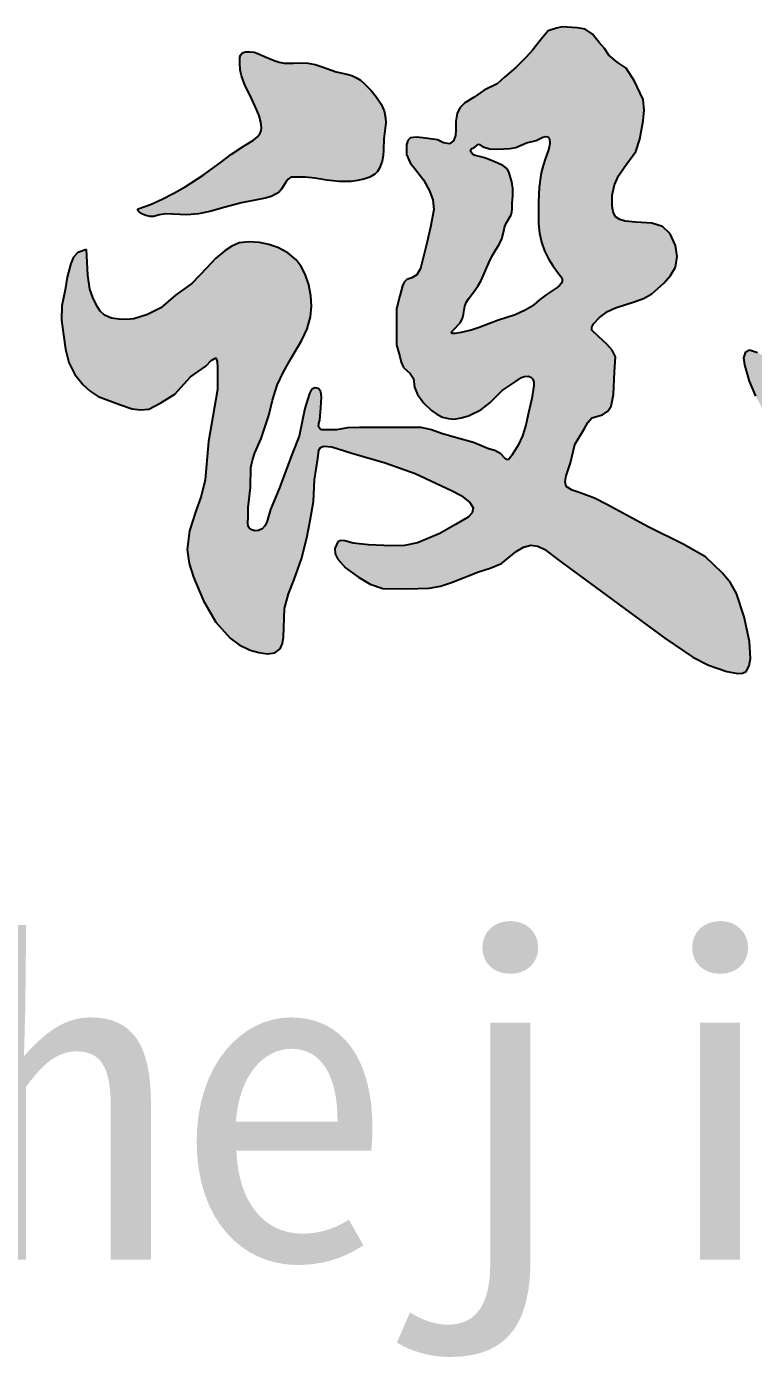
# Model space of a CAD drawing. Extents: x 8254 to 366479, y -216343 to -120021.
# Drawn here: x 124507.1 to 124743, y -184924.3 to -184489.3 of the extents above; entities that cross this region are included whole.
import ezdxf

# ---------------------------------------------------------------- set-up
doc = ezdxf.new("R2010")
doc.units = 0
doc.header["$LTSCALE"] = 500
doc.header["$MEASUREMENT"] = 0
doc.layers.get('0').update_dxf_attribs({"linetype": 'CONTINUOUS'})
doc.styles.add('宋体', font='SimSun.ttf', dxfattribs={"width": 0.8})

msp = doc.modelspace()

# ---------------------------------------------------------------- hatches: boundary and pattern name
h = msp.add_hatch(color=7)
h.paths.add_polyline_path([(124620.192, -184537.189), (124621.008, -184536.329), (124621.665, -184535.31), (124622.53, -184533.004), (124622.835, -184531.211), (124622.952, -184529.413), (124623.083, -184525.81), (124623.514, -184522.346), (124623.67, -184520.617), (124623.637, -184518.893), (124623.165, -184516.615), (124622.253, -184514.466), (124620.732, -184512.168), (124618.93, -184510.039), (124616.723, -184507.724), (124615.521, -184506.716), (124614.223, -184505.888), (124612.663, -184505.229), (124611.003, -184504.758), (124607.578, -184503.951), (124603.006, -184502.387), (124600.743, -184501.654), (124598.441, -184501.185), (124596.104, -184501.083), (124593.734, -184501.185), (124590.688, -184501.185), (124589.042, -184500.874), (124587.43, -184500.351), (124584.32, -184498.971), (124582.102, -184497.999), (124580.927, -184497.646), (124579.657, -184497.443), (124578.129, -184497.486), (124577.452, -184497.681), (124576.916, -184498.032), (124576.536, -184498.619), (124576.345, -184499.366), (124576.297, -184501.066), (124576.457, -184503.288), (124576.844, -184505.335), (124578.052, -184508.562), (124579.613, -184511.699), (124581.828, -184516.402), (124582.568, -184518.323), (124583.12, -184520.294), (124583.302, -184522.187), (124583.198, -184523.064), (124582.935, -184523.873), (124582.053, -184525.119), (124580.769, -184526.176), (124577.675, -184528.024), (124573.622, -184530.731), (124569.922, -184533.558), (124564.393, -184537.557), (124558.569, -184541.305), (124554.895, -184543.417), (124551.138, -184545.346), (124547.29, -184547.053), (124543.341, -184548.499), (124543.071, -184548.913), (124543.621, -184549.531), (124544.654, -184550.186), (124545.832, -184550.712), (124547.197, -184551.021), (124548.323, -184550.97), (124550.263, -184550.436), (124552.304, -184550.155), (124554.517, -184550.186), (124559.123, -184550.436), (124562.92, -184550.118), (124566.599, -184549.329), (124571.583, -184547.946), (124576.888, -184546.597), (124582.381, -184545.455), (124584.488, -184545.045), (124586.526, -184544.474), (124588.36, -184543.564), (124589.159, -184542.926), (124589.857, -184542.135), (124591.226, -184539.817), (124591.964, -184538.833), (124592.903, -184538.261), (124594.841, -184538.261), (124597.61, -184538.261), (124600.656, -184538.538), (124604.537, -184539.169), (124608.408, -184539.645), (124612.473, -184539.582), (124614.509, -184539.302), (124616.539, -184538.853), (124618.486, -184538.21)], flags=17)
h.paths.add_polyline_path([(124599.553, -184580.181), (124599.355, -184576.722), (124598.688, -184573.15), (124597.516, -184569.714), (124596.266, -184567.292), (124594.642, -184565.119), (124591.882, -184562.79), (124588.664, -184561.099), (124585.733, -184560.117), (124582.687, -184559.491), (124579.372, -184559.203), (124576.134, -184559.606), (124573.744, -184560.598), (124571.536, -184562.018), (124568.393, -184564.673), (124565.558, -184567.647), (124560.672, -184572.781), (124555.381, -184576.521), (124550.607, -184580.647), (124546.348, -184582.839), (124541.832, -184584.257), (124539.475, -184584.475), (124537.057, -184584.386), (124534.603, -184584.02), (124532.412, -184583.097), (124530.972, -184581.721), (124529.831, -184580.002), (124528.527, -184577.351), (124527.637, -184574.586), (124526.992, -184570.073), (124526.496, -184561.743), (124523.75, -184562.726), (124522.343, -184564.255), (124521.398, -184566.237), (124520.233, -184570.723), (124519.552, -184574.804), (124518.463, -184579.974), (124518.423, -184584.708), (124519.007, -184589.498), (124519.649, -184594.074), (124520.778, -184598.478), (124522.713, -184602.297), (124525.407, -184605.688), (124527.72, -184607.795), (124530.308, -184609.498), (124537.524, -184612.219), (124541.336, -184613.443), (124544.089, -184613.872), (124546.782, -184613.579), (124550.695, -184611.514), (124555.223, -184608.682), (124560.26, -184603.103), (124565.224, -184599.65), (124567.147, -184597.654), (124568.554, -184596.88), (124568.995, -184598.087), (124569.11, -184600.11), (124569.11, -184607.185), (124566.113, -184624.091), (124565.069, -184636.607), (124563.747, -184641.834), (124561.939, -184647.036), (124559.967, -184653.087), (124559.155, -184659.203), (124559.823, -184663.747), (124561.243, -184668.242), (124564.462, -184675.873), (124568.548, -184682.843), (124573.159, -184688.068), (124576.112, -184690.19), (124579.681, -184691.882), (124582.462, -184692.713), (124585.244, -184693.083), (124587.68, -184692.766), (124589.421, -184691.534), (124590.159, -184689.791), (124590.465, -184687.71), (124590.813, -184678.324), (124592.092, -184673.613), (124593.944, -184668.937), (124596.339, -184662.216), (124598.118, -184655.379), (124599.162, -184649.817), (124600.205, -184643.559), (124600.554, -184636.607), (124601.597, -184629.654), (124601.945, -184626.873), (124602.553, -184626.06), (124603.504, -184625.656), (124606.17, -184625.798), (124612.729, -184627.916), (124623.514, -184631.044), (124633.255, -184634.521), (124645.082, -184640.083), (124648.224, -184641.665), (124650.997, -184643.907), (124652.04, -184645.645), (124651.773, -184647.244), (124650.424, -184648.672), (124646.379, -184651.091), (124641.256, -184653.989), (124634.012, -184657.081), (124629.819, -184657.871), (124625.548, -184658.062), (124618.075, -184657.694), (124613.077, -184657.117), (124610.365, -184656.398), (124609.139, -184656.33), (124608.138, -184656.738), (124607.163, -184658.856), (124607.31, -184660.654), (124608.079, -184662.299), (124610.642, -184665.113), (124614.817, -184668.242), (124618.646, -184670.469), (124622.784, -184671.896), (124630.504, -184671.952), (124637.777, -184671.719), (124641.478, -184671.073), (124645.082, -184669.98), (124653.78, -184666.504), (124657.644, -184665.304), (124661.243, -184663.722), (124666.043, -184659.875), (124668.374, -184658.489), (124670.837, -184657.83), (124673.119, -184658.161), (124675.324, -184659.244), (124679.548, -184662.492), (124691.813, -184671.494), (124714.311, -184688.058), (124723.415, -184694.172), (124728.552, -184696.737), (124734.489, -184698.835), (124737.999, -184699.543), (124739.537, -184699.443), (124740.751, -184698.835), (124741.755, -184697.021), (124742.142, -184694.663), (124741.794, -184689.101), (124740.055, -184681.105), (124737.62, -184673.457), (124735.597, -184670.016), (124733.097, -184666.851), (124727.531, -184661.637), (124720.225, -184657.465), (124709.093, -184651.903), (124695.525, -184644.602), (124691.433, -184642.542), (124686.829, -184640.778), (124684.19, -184639.934), (124682.306, -184638.692), (124681.905, -184637.183), (124682.249, -184635.289), (124683.698, -184631.044), (124685.089, -184625.134), (124688.22, -184619.92), (124689.29, -184617.941), (124690.655, -184616.443), (124694.134, -184615.4), (124695.788, -184614.271), (124696.917, -184612.619), (124697.613, -184608.795), (124697.961, -184601.495), (124698.309, -184596.628), (124697.224, -184594.398), (124695.525, -184592.456), (124692.743, -184590.022), (124690.655, -184587.937), (124690.656, -184586.911), (124691.186, -184585.826), (124693.09, -184583.765), (124695.675, -184581.884), (124698.309, -184580.636), (124704.36, -184578.713), (124707.376, -184577.613), (124710.137, -184576.117), (124713.963, -184572.64), (124716.174, -184570.182), (124717.79, -184567.426), (124718.327, -184564.001), (124717.79, -184560.473), (124716.051, -184556.649), (124713.616, -184554.215), (124710.137, -184553.172), (124704.918, -184552.825), (124701.44, -184552.477), (124699.704, -184552), (124698.309, -184551.086), (124697.536, -184549.513), (124697.265, -184547.61), (124697.273, -184544.016), (124697.961, -184540.657), (124699.276, -184537.774), (124701.092, -184535.095), (124704.918, -184529.88), (124706.182, -184525.867), (124707.288, -184519.956), (124707.604, -184516.431), (124707.259, -184512.995), (124704.51, -184507.053), (124701.787, -184502.764), (124698.823, -184500.793), (124696.094, -184498.619), (124694.758, -184496.405), (124692.979, -184494.489), (124690.82, -184491.75), (124688.411, -184490.173), (124685.836, -184489.675), (124681.018, -184489.343), (124679.191, -184489.841), (124676.45, -184490.671), (124674.124, -184493.327), (124671.466, -184496.813), (124669.307, -184499.22), (124665.901, -184502.54), (124662.246, -184505.695), (124659.921, -184507.853), (124655.684, -184509.928), (124652.445, -184512.169), (124649.372, -184514.078), (124647.887, -184515.581), (124646.88, -184517.398), (124646.429, -184520.013), (124646.465, -184522.794), (124646.38, -184524.681), (124645.717, -184526.363), (124644.388, -184527.359), (124642.464, -184527.033), (124640.484, -184526.031), (124635.749, -184525.45), (124633.603, -184525.191), (124631.762, -184525.45), (124630.892, -184526.344), (124630.398, -184527.709), (124630.438, -184530.9), (124631.628, -184533.554), (124633.392, -184535.76), (124635.915, -184539.045), (124637.951, -184542.67), (124638.95, -184545.617), (124639.298, -184548.668), (124638.239, -184554.462), (124637.077, -184559.674), (124634.965, -184567.87), (124633.794, -184569.97), (124632.127, -184570.895), (124630.553, -184571.45), (124629.715, -184572.363), (124629.164, -184573.578), (124628.238, -184576.816), (124627.198, -184581.006), (124627.198, -184587.186), (124627.198, -184592.665), (124628.248, -184596.513), (124628.682, -184598.372), (124629.415, -184600.01), (124631.632, -184601.992), (124632.682, -184603.625), (124633.032, -184606.423), (124633.965, -184608.871), (124636.065, -184611.669), (124638.516, -184614.001), (124640.238, -184615.262), (124642.133, -184616.216), (124643.969, -184616.69), (124645.866, -184616.799), (124648.236, -184616.464), (124650.533, -184615.75), (124654.617, -184613.768), (124657.534, -184611.553), (124661.501, -184607.589), (124665.701, -184604.674), (124667.739, -184603.339), (124668.801, -184602.941), (124669.901, -184602.925), (124670.756, -184603.256), (124671.418, -184603.858), (124671.755, -184604.843), (124671.768, -184605.956), (124671.185, -184610.154), (124669.988, -184615.216), (124669.163, -184618.824), (124668.139, -184622.223), (124666.687, -184625.319), (124664.727, -184628.412), (124663.592, -184630.061), (124663.03, -184629.986), (124662.402, -184629.496), (124661.013, -184628.102), (124659.07, -184627.017), (124657.092, -184626.453), (124652.14, -184624.391), (124646.672, -184622.948), (124641.823, -184621.504), (124638.551, -184620.331), (124635.22, -184619.546), (124630.887, -184619.546), (124622.736, -184619.546), (124615.205, -184619.546), (124611.285, -184619.649), (124607.673, -184620.267), (124604.063, -184620.37), (124602.824, -184620.267), (124602.246, -184619.849), (124601.896, -184619.236), (124601.948, -184618.222), (124602.309, -184617.174), (124602.618, -184613.154), (124602.824, -184609.545), (124602.65, -184607.993), (124601.896, -184606.865), (124600.761, -184606.659), (124599.939, -184607.023), (124599.317, -184607.69), (124598.904, -184608.514), (124597.46, -184613.36), (124595.603, -184622.329), (124593.333, -184628.102), (124589.237, -184639.19), (124586.246, -184646.205), (124585.077, -184650.362), (124584.428, -184651.51), (124583.516, -184652.441), (124582.415, -184652.98), (124581.176, -184653.09), (124580.238, -184652.836), (124579.486, -184652.311), (124579.055, -184651.54), (124578.902, -184650.604), (124578.966, -184648.543), (124578.966, -184645.555), (124579.746, -184639.06), (124579.876, -184632.565), (124580.389, -184630.14), (124581.225, -184627.768), (124583.256, -184623.081), (124585.726, -184615.677), (124586.948, -184610.683), (124588.435, -184605.784), (124590.474, -184601.442), (124592.918, -184597.283), (124596.481, -184591.195), (124598.15, -184587.498), (124599.24, -184583.614)])
h.paths.add_polyline_path([(124645.054, -184588.885), (124645.185, -184588.387), (124645.914, -184587.598), (124647.845, -184585.539), (124648.581, -184584.145), (124648.912, -184582.773), (124649.333, -184580.148), (124649.842, -184578.934), (124650.57, -184577.765), (124652.31, -184575.501), (124653.619, -184573.679), (124654.728, -184571.783), (124657.147, -184566.02), (124658.188, -184563.94), (124659.379, -184561.93), (124660.515, -184560.116), (124661.426, -184558.212), (124662.012, -184555.772), (124662.299, -184554.548), (124662.728, -184553.378), (124664.402, -184550.404), (124664.632, -184549.521), (124664.732, -184548.595), (124664.774, -184546.686), (124664.924, -184544.244), (124664.96, -184541.853), (124664.629, -184539.715), (124664.03, -184537.577), (124663.645, -184536.493), (124663.1, -184535.532), (124662.497, -184534.932), (124661.766, -184534.448), (124660.123, -184533.673), (124657.519, -184532.558), (124656.085, -184532.036), (124654.542, -184531.628), (124652.708, -184531.204), (124651.933, -184530.804), (124651.379, -184530.141), (124651.179, -184529.288), (124651.745, -184528.903), (124652.7, -184528.379), (124653.504, -184527.687), (124653.971, -184527.438), (124654.895, -184528.102), (124655.689, -184528.489), (124657.411, -184528.954), (124659.701, -184529.115), (124662.002, -184529.045), (124663.991, -184528.948), (124665.91, -184528.591), (124669.364, -184527.092), (124672.5, -184526.275), (124674.727, -184525.185), (124675.632, -184524.988), (124676.408, -184525.139), (124676.716, -184525.488), (124676.89, -184525.989), (124676.954, -184527.183), (124676.762, -184528.496), (124676.408, -184529.681), (124675.545, -184532.042), (124674.776, -184534.389), (124674.181, -184536.765), (124673.791, -184539.12), (124673.552, -184541.505), (124673.332, -184546.314), (124673.252, -184549.852), (124673.332, -184553.378), (124673.64, -184556.372), (124674.262, -184559.327), (124675.222, -184562.109), (124676.495, -184564.718), (124678.042, -184567.134), (124679.843, -184569.552), (124680.524, -184570.489), (124680.96, -184571.411), (124680.97, -184572.135), (124680.673, -184572.819), (124680.129, -184573.468), (124679.397, -184574.089), (124675.751, -184576.43), (124673.676, -184578.043), (124671.844, -184579.59), (124670.45, -184580.574), (124668.937, -184581.465), (124665.704, -184582.936), (124659.937, -184584.795), (124653.984, -184587.026), (124651.382, -184587.931), (124648.217, -184588.699), (124646.244, -184589.004), (124645.478, -184589.022)], flags=16)
h = msp.add_hatch(color=7)
h.paths.add_polyline_path([(124850.07, -184535.053), (124849.73, -184532.624), (124848.785, -184530.281), (124847.321, -184528.143), (124845.498, -184526.19), (124843.476, -184524.402), (124840.901, -184522.409), (124838.247, -184520.643), (124835.492, -184519.112), (124832.615, -184517.824), (124829.743, -184516.825), (124826.782, -184516.054), (124823.776, -184515.51), (124820.766, -184515.193), (124813.159, -184515.127), (124809.291, -184515.124), (124805.296, -184514.864), (124801.482, -184514.481), (124799.686, -184514.606), (124798.055, -184515.193), (124796.717, -184516.309), (124795.75, -184517.824), (124795.399, -184518.863), (124795.235, -184519.943), (124795.422, -184522.1), (124795.892, -184523.456), (124796.582, -184524.724), (124798.384, -184527.033), (124801.239, -184529.822), (124804.308, -184532.296), (124806.403, -184533.928), (124808.258, -184535.913), (124809.3, -184537.867), (124809.562, -184538.886), (124809.575, -184539.86), (124809.031, -184541.213), (124807.945, -184542.39), (124804.967, -184544.465), (124799.544, -184548.383), (124794.837, -184552.425), (124786.205, -184560.581), (124780.17, -184565.803), (124773.767, -184570.872), (124760.532, -184580.644), (124760.26, -184580.983), (124760.263, -184581.37), (124760.908, -184582.212), (124762.106, -184583.01), (124763.494, -184583.604), (124764.633, -184583.857), (124765.657, -184583.866), (124766.583, -184583.67), (124767.431, -184583.308), (124768.965, -184582.239), (124770.406, -184580.973), (124772.82, -184579.068), (124775.356, -184577.413), (124780.702, -184574.668), (124791.801, -184570.119), (124797.865, -184567.296), (124803.745, -184564.096), (124809.495, -184560.535), (124815.17, -184556.634), (124819.787, -184553.46), (124822.192, -184552.199), (124824.715, -184551.372), (124826.797, -184551.1), (124828.942, -184551.084), (124833.273, -184551.372), (124836.381, -184551.482), (124839.527, -184551.372), (124843.048, -184550.845), (124844.678, -184550.274), (124846.11, -184549.398), (124847.105, -184548.396), (124847.919, -184547.196), (124849.072, -184544.465), (124849.796, -184541.038), (124850.059, -184537.558)], flags=17)
h.paths.add_polyline_path([(124822.54, -184599.118), (124824.451, -184592.586), (124824.317, -184589.198), (124823.446, -184585.853), (124822.295, -184583.166), (124820.73, -184580.728), (124818.022, -184578.071), (124814.796, -184576.105), (124809.165, -184574.095), (124806.652, -184573.297), (124804.237, -184573.19), (124802.296, -184574.212), (124800.616, -184575.904), (124796.292, -184581.029), (124792.168, -184583.642), (124781.91, -184588.164), (124770.647, -184592.887), (124762.702, -184596.807), (124757.874, -184598.415), (124755.721, -184599.369), (124753.55, -184599.821), (124751.136, -184599.118), (124746.913, -184596.706), (124744.443, -184595.177), (124741.766, -184594.273), (124740.634, -184594.928), (124739.971, -184596.948), (124740.249, -184599.159), (124741.789, -184604.544), (124743.905, -184609.352), (124745.634, -184612.778), (124747.755, -184615.891), (124750.808, -184618.691), (124754.298, -184621.083), (124758.532, -184623.733), (124762.959, -184625.891), (124766.828, -184627.027), (124770.849, -184627.622), (124774.762, -184627.711), (124778.631, -184627.132), (124782.738, -184625.591), (124786.455, -184623.598), (124789.759, -184621.351), (124792.993, -184617.6), (124795.562, -184613.566), (124796.601, -184612.313), (124797.28, -184612.353), (124797.494, -184614.709), (124796.315, -184620.599), (124795.471, -184626.924), (124795.337, -184633.579), (124794.991, -184646.178), (124793.941, -184655.988), (124793.669, -184660.872), (124793.955, -184665.682), (124795.806, -184673.176), (124798.1, -184680.698), (124799.406, -184685.155), (124801.523, -184688.492), (124804.265, -184691.495), (124809.935, -184696.824), (124814.862, -184699.521), (124818.001, -184700.314), (124821.072, -184700.061), (124822.913, -184699.079), (124824.515, -184697.633), (124826.881, -184694.123), (124827.67, -184691.58), (124827.998, -184688.886), (124827.986, -184683.307), (124828.185, -184674.856), (124829.09, -184666.53), (124830.752, -184658.031), (124833.288, -184649.974), (124838.052, -184639.848), (124840.409, -184634.415), (124842.345, -184628.121), (124844.929, -184616.217), (124847.1, -184611.813), (124848.695, -184610.516), (124850.739, -184610.02), (124853.611, -184610.462), (124858.471, -184612.007), (124862.349, -184612.564), (124866.351, -184612.412), (124874.597, -184610.903), (124876.994, -184610.274), (124879.015, -184609.137), (124881.887, -184605.164), (124885.863, -184602.956), (124890.975, -184600.76), (124893.19, -184600.258), (124894.699, -184600.749), (124895.314, -184603.117), (124895.141, -184606.488), (124894.827, -184616.365), (124895.141, -184625.031), (124896.897, -184659.039), (124898.124, -184676.031), (124899.176, -184691.797), (124900.929, -184702.308), (124902.507, -184715.096), (124904.26, -184724.38), (124905.931, -184729.564), (124907.131, -184731.31), (124908.643, -184731.738), (124910.922, -184729.986), (124912.182, -184727.888), (124912.858, -184725.627), (124913.376, -184720.877), (124916.006, -184705.636), (124917.751, -184694.13), (124918.811, -184682.512), (124919.614, -184658.051), (124919.637, -184633.488), (124919.631, -184612.868), (124919.169, -184595.187), (124919.631, -184590.243), (124920.724, -184588.49), (124922.442, -184587.273), (124927.245, -184586.035), (124938.791, -184585.482), (124947.481, -184584.641), (124954.287, -184585.498), (124957.686, -184585.77), (124960.937, -184585.341), (124963.119, -184584.397), (124965.141, -184582.961), (124967.575, -184580.253), (124968.785, -184577.078), (124968.475, -184574.262), (124967.603, -184571.371), (124965.701, -184565.828), (124964.155, -184564.04), (124962.116, -184562.633), (124957.301, -184560.759), (124946.839, -184558.542), (124943.184, -184557.427), (124939.548, -184556.958), (124932.732, -184558.542), (124928.209, -184558.244), (124926.024, -184558.229), (124924.014, -184558.859), (124920.844, -184560.601), (124919.259, -184560.126), (124918.471, -184558.937), (124918.456, -184557.307), (124919.418, -184553.473), (124920.02, -184547.072), (124919.735, -184541.277), (124921.003, -184529.398), (124921.478, -184521.637), (124920.988, -184516.689), (124919.893, -184511.817), (124918.536, -184507.768), (124916.723, -184503.897), (124914.815, -184500.927), (124912.443, -184498.354), (124909.641, -184496.435), (124906.42, -184495.186), (124903.186, -184494.741), (124900.08, -184495.344), (124897.226, -184497.562), (124895.683, -184500.395), (124894.849, -184503.581), (124894.373, -184509.6), (124895.483, -184515.301), (124897.226, -184520.845), (124897.86, -184530.032), (124898.019, -184539.218), (124896.751, -184551.573), (124896.246, -184557.269), (124896.222, -184563.342), (124896.255, -184566.175), (124895.45, -184568.485), (124892.877, -184570.029), (124879.096, -184576.348), (124872.373, -184579.203), (124865.34, -184581.601), (124856.006, -184584.2), (124851.642, -184585.981), (124847.84, -184588.544), (124845.126, -184591.625), (124842.95, -184595.231), (124841.406, -184599.345), (124841.149, -184604.489), (124839.747, -184609.623), (124837.288, -184614.518), (124827.252, -184634.319), (124819.531, -184648.463), (124816.7, -184652.578), (124814.126, -184655.921), (124811.81, -184658.75), (124811.222, -184658.264), (124811.287, -184656.109), (124812.325, -184649.749), (124814.126, -184637.406), (124816.443, -184621.461), (124819.624, -184608.665)])

# ---------------------------------------------------------------- linework, layer by layer
at = {"color": 7}
for p, q in [((124679.191, -184489.841), (124676.45, -184490.671)), ((124681.018, -184489.343), (124679.191, -184489.841)), ((124685.836, -184489.675), (124681.018, -184489.343)), ((124688.411, -184490.173), (124685.836, -184489.675)), ((124690.82, -184491.75), (124688.411, -184490.173)), ((124674.124, -184493.327), (124671.466, -184496.813)), ((124676.45, -184490.671), (124674.124, -184493.327)), ((124692.979, -184494.489), (124690.82, -184491.75)), ((124694.758, -184496.405), (124692.979, -184494.489)), ((124576.345, -184499.366), (124576.536, -184498.619)), ((124576.536, -184498.619), (124576.916, -184498.032)), ((124576.916, -184498.032), (124577.452, -184497.681)), ((124577.452, -184497.681), (124578.129, -184497.486)), ((124578.129, -184497.486), (124579.657, -184497.443)), ((124579.657, -184497.443), (124580.927, -184497.646)), ((124580.927, -184497.646), (124582.102, -184497.999)), ((124582.102, -184497.999), (124584.32, -184498.971)), ((124584.32, -184498.971), (124587.43, -184500.351)), ((124669.307, -184499.22), (124665.901, -184502.54)), ((124671.466, -184496.813), (124669.307, -184499.22)), ((124696.094, -184498.619), (124694.758, -184496.405)), ((124698.823, -184500.793), (124696.094, -184498.619)), ((124576.297, -184501.066), (124576.345, -184499.366)), ((124576.457, -184503.288), (124576.297, -184501.066)), ((124576.844, -184505.335), (124576.457, -184503.288)), ((124587.43, -184500.351), (124589.042, -184500.874)), ((124589.042, -184500.874), (124590.688, -184501.185)), ((124590.688, -184501.185), (124593.734, -184501.185)), ((124593.734, -184501.185), (124596.104, -184501.083)), ((124596.104, -184501.083), (124598.441, -184501.185)), ((124598.441, -184501.185), (124600.743, -184501.654)), ((124600.743, -184501.654), (124603.006, -184502.387)), ((124603.006, -184502.387), (124607.578, -184503.951)), ((124665.901, -184502.54), (124662.246, -184505.695)), ((124701.787, -184502.764), (124698.823, -184500.793)), ((124704.51, -184507.053), (124701.787, -184502.764)), ((124578.052, -184508.562), (124576.844, -184505.335)), ((124607.578, -184503.951), (124611.003, -184504.758)), ((124611.003, -184504.758), (124612.663, -184505.229)), ((124612.663, -184505.229), (124614.223, -184505.888)), ((124614.223, -184505.888), (124615.521, -184506.716)), ((124615.521, -184506.716), (124616.723, -184507.724)), ((124616.723, -184507.724), (124618.93, -184510.039)), ((124659.921, -184507.853), (124655.684, -184509.928)), ((124662.246, -184505.695), (124659.921, -184507.853)), ((124707.259, -184512.995), (124704.51, -184507.053)), ((124579.613, -184511.699), (124578.052, -184508.562)), ((124581.828, -184516.402), (124579.613, -184511.699)), ((124618.93, -184510.039), (124620.732, -184512.168)), ((124620.732, -184512.168), (124622.253, -184514.466)), ((124652.445, -184512.169), (124649.372, -184514.078)), ((124655.684, -184509.928), (124652.445, -184512.169)), ((124582.568, -184518.323), (124581.828, -184516.402)), ((124622.253, -184514.466), (124623.165, -184516.615)), ((124623.165, -184516.615), (124623.637, -184518.893)), ((124647.887, -184515.581), (124646.88, -184517.398)), ((124649.372, -184514.078), (124647.887, -184515.581)), ((124707.604, -184516.431), (124707.259, -184512.995)), ((124707.288, -184519.956), (124707.604, -184516.431)), ((124583.12, -184520.294), (124582.568, -184518.323)), ((124583.302, -184522.187), (124583.12, -184520.294)), ((124623.67, -184520.617), (124623.514, -184522.346)), ((124623.637, -184518.893), (124623.67, -184520.617)), ((124646.88, -184517.398), (124646.429, -184520.013)), ((124646.429, -184520.013), (124646.465, -184522.794)), ((124706.182, -184525.867), (124707.288, -184519.956)), ((124580.769, -184526.176), (124582.053, -184525.119)), ((124582.053, -184525.119), (124582.935, -184523.873)), ((124582.935, -184523.873), (124583.198, -184523.064)), ((124583.198, -184523.064), (124583.302, -184522.187)), ((124623.514, -184522.346), (124623.083, -184525.81)), ((124633.603, -184525.191), (124631.762, -184525.45)), ((124635.749, -184525.45), (124633.603, -184525.191)), ((124646.38, -184524.681), (124645.717, -184526.363)), ((124646.465, -184522.794), (124646.38, -184524.681)), ((124672.5, -184526.275), (124674.727, -184525.185)), ((124674.727, -184525.185), (124675.632, -184524.988)), ((124675.632, -184524.988), (124676.408, -184525.139)), ((124676.408, -184525.139), (124676.716, -184525.488)), ((124573.622, -184530.731), (124577.675, -184528.024)), ((124577.675, -184528.024), (124580.769, -184526.176)), ((124622.952, -184529.413), (124622.835, -184531.211)), ((124623.083, -184525.81), (124622.952, -184529.413)), ((124630.892, -184526.344), (124630.398, -184527.709)), ((124630.398, -184527.709), (124630.438, -184530.9)), ((124631.762, -184525.45), (124630.892, -184526.344)), ((124640.484, -184526.031), (124635.749, -184525.45)), ((124642.464, -184527.033), (124640.484, -184526.031)), ((124644.388, -184527.359), (124642.464, -184527.033)), ((124645.717, -184526.363), (124644.388, -184527.359)), ((124651.222, -184529.471), (124651.39, -184529.144)), ((124651.379, -184530.141), (124651.222, -184529.471)), ((124651.39, -184529.144), (124651.745, -184528.903)), ((124651.745, -184528.903), (124652.7, -184528.379)), ((124652.7, -184528.379), (124653.504, -184527.687)), ((124653.504, -184527.687), (124653.857, -184527.499)), ((124653.857, -184527.499), (124654.185, -184527.592)), ((124654.185, -184527.592), (124654.895, -184528.102)), ((124654.895, -184528.102), (124655.689, -184528.489)), ((124655.689, -184528.489), (124657.411, -184528.954)), ((124657.411, -184528.954), (124659.701, -184529.115)), ((124659.701, -184529.115), (124662.002, -184529.045)), ((124662.002, -184529.045), (124663.991, -184528.948)), ((124663.991, -184528.948), (124665.91, -184528.591)), ((124665.91, -184528.591), (124669.364, -184527.092)), ((124669.364, -184527.092), (124672.5, -184526.275)), ((124676.408, -184529.681), (124675.545, -184532.042)), ((124676.762, -184528.496), (124676.408, -184529.681)), ((124676.716, -184525.488), (124676.89, -184525.989)), ((124676.954, -184527.183), (124676.762, -184528.496)), ((124676.89, -184525.989), (124676.954, -184527.183)), ((124704.918, -184529.88), (124706.182, -184525.867)), ((124564.393, -184537.557), (124569.922, -184533.558)), ((124569.922, -184533.558), (124573.622, -184530.731)), ((124622.53, -184533.004), (124621.665, -184535.31)), ((124622.835, -184531.211), (124622.53, -184533.004)), ((124630.438, -184530.9), (124631.628, -184533.554)), ((124631.628, -184533.554), (124633.392, -184535.76)), ((124651.933, -184530.804), (124651.379, -184530.141)), ((124652.708, -184531.204), (124651.933, -184530.804)), ((124654.542, -184531.628), (124652.708, -184531.204)), ((124656.085, -184532.036), (124654.542, -184531.628)), ((124657.519, -184532.558), (124656.085, -184532.036)), ((124660.123, -184533.673), (124657.519, -184532.558)), ((124661.766, -184534.448), (124660.123, -184533.673)), ((124675.545, -184532.042), (124674.776, -184534.389)), ((124701.092, -184535.095), (124704.918, -184529.88)), ((124558.569, -184541.305), (124564.393, -184537.557)), ((124592.903, -184538.261), (124591.964, -184538.833)), ((124594.841, -184538.261), (124592.903, -184538.261)), ((124597.61, -184538.261), (124594.841, -184538.261)), ((124600.656, -184538.538), (124597.61, -184538.261)), ((124618.486, -184538.21), (124616.539, -184538.853)), ((124620.192, -184537.189), (124618.486, -184538.21)), ((124621.008, -184536.329), (124620.192, -184537.189)), ((124621.665, -184535.31), (124621.008, -184536.329)), ((124633.392, -184535.76), (124635.915, -184539.045)), ((124662.497, -184534.932), (124661.766, -184534.448)), ((124663.1, -184535.532), (124662.497, -184534.932)), ((124663.645, -184536.493), (124663.1, -184535.532)), ((124664.03, -184537.577), (124663.645, -184536.493)), ((124664.629, -184539.715), (124664.03, -184537.577)), ((124674.181, -184536.765), (124673.791, -184539.12)), ((124674.776, -184534.389), (124674.181, -184536.765)), ((124697.961, -184540.657), (124699.276, -184537.774)), ((124699.276, -184537.774), (124701.092, -184535.095)), ((124554.895, -184543.417), (124558.569, -184541.305)), ((124589.857, -184542.135), (124589.159, -184542.926)), ((124591.226, -184539.817), (124589.857, -184542.135)), ((124591.964, -184538.833), (124591.226, -184539.817)), ((124604.537, -184539.169), (124600.656, -184538.538)), ((124608.408, -184539.645), (124604.537, -184539.169)), ((124612.473, -184539.582), (124608.408, -184539.645)), ((124614.509, -184539.302), (124612.473, -184539.582)), ((124616.539, -184538.853), (124614.509, -184539.302)), ((124635.915, -184539.045), (124637.951, -184542.67)), ((124637.951, -184542.67), (124638.95, -184545.617)), ((124664.96, -184541.853), (124664.629, -184539.715)), ((124664.924, -184544.244), (124664.96, -184541.853)), ((124673.552, -184541.505), (124673.332, -184546.314)), ((124673.791, -184539.12), (124673.552, -184541.505)), ((124697.273, -184544.016), (124697.961, -184540.657)), ((124543.341, -184548.499), (124547.29, -184547.053)), ((124547.29, -184547.053), (124551.138, -184545.346)), ((124551.138, -184545.346), (124554.895, -184543.417)), ((124576.888, -184546.597), (124571.583, -184547.946)), ((124582.381, -184545.455), (124576.888, -184546.597)), ((124584.488, -184545.045), (124582.381, -184545.455)), ((124586.526, -184544.474), (124584.488, -184545.045)), ((124588.36, -184543.564), (124586.526, -184544.474)), ((124589.159, -184542.926), (124588.36, -184543.564)), ((124638.95, -184545.617), (124639.298, -184548.668)), ((124664.732, -184548.595), (124664.774, -184546.686)), ((124664.774, -184546.686), (124664.924, -184544.244)), ((124673.332, -184546.314), (124673.252, -184549.852)), ((124697.265, -184547.61), (124697.273, -184544.016)), ((124543.071, -184548.913), (124543.341, -184548.499)), ((124543.621, -184549.531), (124543.071, -184548.913)), ((124544.654, -184550.186), (124543.621, -184549.531)), ((124545.832, -184550.712), (124544.654, -184550.186)), ((124547.197, -184551.021), (124545.832, -184550.712)), ((124548.323, -184550.97), (124547.197, -184551.021)), ((124550.263, -184550.436), (124548.323, -184550.97)), ((124552.304, -184550.155), (124550.263, -184550.436)), ((124554.517, -184550.186), (124552.304, -184550.155)), ((124559.123, -184550.436), (124554.517, -184550.186)), ((124562.92, -184550.118), (124559.123, -184550.436)), ((124566.599, -184549.329), (124562.92, -184550.118)), ((124571.583, -184547.946), (124566.599, -184549.329)), ((124639.298, -184548.668), (124638.239, -184554.462)), ((124662.728, -184553.378), (124664.402, -184550.404)), ((124664.402, -184550.404), (124664.632, -184549.521)), ((124664.632, -184549.521), (124664.732, -184548.595)), ((124673.252, -184549.852), (124673.332, -184553.378)), ((124697.536, -184549.513), (124697.265, -184547.61)), ((124698.309, -184551.086), (124697.536, -184549.513)), ((124699.704, -184552), (124698.309, -184551.086)), ((124638.239, -184554.462), (124637.077, -184559.674)), ((124661.426, -184558.212), (124662.012, -184555.772)), ((124662.012, -184555.772), (124662.299, -184554.548)), ((124662.299, -184554.548), (124662.728, -184553.378)), ((124673.332, -184553.378), (124673.64, -184556.372)), ((124701.44, -184552.477), (124699.704, -184552)), ((124704.918, -184552.825), (124701.44, -184552.477)), ((124710.137, -184553.172), (124704.918, -184552.825)), ((124713.616, -184554.215), (124710.137, -184553.172)), ((124716.051, -184556.649), (124713.616, -184554.215)), ((124576.134, -184559.606), (124573.744, -184560.598)), ((124579.372, -184559.203), (124576.134, -184559.606)), ((124582.687, -184559.491), (124579.372, -184559.203)), ((124585.733, -184560.117), (124582.687, -184559.491)), ((124588.664, -184561.099), (124585.733, -184560.117)), ((124637.077, -184559.674), (124634.965, -184567.87)), ((124659.379, -184561.93), (124660.515, -184560.116)), ((124660.515, -184560.116), (124661.426, -184558.212)), ((124673.64, -184556.372), (124674.262, -184559.327)), ((124674.262, -184559.327), (124675.222, -184562.109)), ((124717.79, -184560.473), (124716.051, -184556.649)), ((124522.343, -184564.255), (124521.398, -184566.237)), ((124523.75, -184562.726), (124522.343, -184564.255)), ((124526.496, -184561.743), (124523.75, -184562.726)), ((124526.992, -184570.073), (124526.496, -184561.743)), ((124571.536, -184562.018), (124568.393, -184564.673)), ((124573.744, -184560.598), (124571.536, -184562.018)), ((124591.882, -184562.79), (124588.664, -184561.099)), ((124594.642, -184565.119), (124591.882, -184562.79)), ((124657.147, -184566.02), (124658.188, -184563.94)), ((124658.188, -184563.94), (124659.379, -184561.93)), ((124675.222, -184562.109), (124676.495, -184564.718)), ((124718.327, -184564.001), (124717.79, -184560.473)), ((124717.79, -184567.426), (124718.327, -184564.001)), ((124521.398, -184566.237), (124520.233, -184570.723)), ((124565.558, -184567.647), (124560.672, -184572.781)), ((124568.393, -184564.673), (124565.558, -184567.647)), ((124596.266, -184567.292), (124594.642, -184565.119)), ((124597.516, -184569.714), (124596.266, -184567.292)), ((124634.965, -184567.87), (124633.794, -184569.97)), ((124654.728, -184571.783), (124657.147, -184566.02)), ((124676.495, -184564.718), (124678.042, -184567.134)), ((124678.042, -184567.134), (124679.843, -184569.552)), ((124716.174, -184570.182), (124717.79, -184567.426)), ((124520.233, -184570.723), (124519.552, -184574.804)), ((124527.637, -184574.586), (124526.992, -184570.073)), ((124560.672, -184572.781), (124555.381, -184576.521)), ((124598.688, -184573.15), (124597.516, -184569.714)), ((124599.355, -184576.722), (124598.688, -184573.15)), ((124629.715, -184572.363), (124629.164, -184573.578)), ((124630.553, -184571.45), (124629.715, -184572.363)), ((124632.127, -184570.895), (124630.553, -184571.45)), ((124633.794, -184569.97), (124632.127, -184570.895)), ((124653.619, -184573.679), (124654.728, -184571.783)), ((124679.843, -184569.552), (124680.524, -184570.489)), ((124680.673, -184572.819), (124680.129, -184573.468)), ((124680.524, -184570.489), (124680.96, -184571.411)), ((124680.97, -184572.135), (124680.673, -184572.819)), ((124680.96, -184571.411), (124680.97, -184572.135)), ((124710.137, -184576.117), (124713.963, -184572.64)), ((124713.963, -184572.64), (124716.174, -184570.182)), ((124519.552, -184574.804), (124518.463, -184579.974)), ((124528.527, -184577.351), (124527.637, -184574.586)), ((124529.831, -184580.002), (124528.527, -184577.351)), ((124555.381, -184576.521), (124550.607, -184580.647)), ((124599.553, -184580.181), (124599.355, -184576.722)), ((124628.238, -184576.816), (124627.198, -184581.006)), ((124629.164, -184573.578), (124628.238, -184576.816)), ((124650.57, -184577.765), (124652.31, -184575.501)), ((124652.31, -184575.501), (124653.619, -184573.679)), ((124675.751, -184576.43), (124673.676, -184578.043)), ((124679.397, -184574.089), (124675.751, -184576.43)), ((124680.129, -184573.468), (124679.397, -184574.089)), ((124707.376, -184577.613), (124710.137, -184576.117)), ((124518.463, -184579.974), (124518.423, -184584.708)), ((124530.972, -184581.721), (124529.831, -184580.002)), ((124532.412, -184583.097), (124530.972, -184581.721)), ((124550.607, -184580.647), (124546.348, -184582.839)), ((124599.24, -184583.614), (124599.553, -184580.181)), ((124627.198, -184581.006), (124627.198, -184587.186)), ((124648.912, -184582.773), (124649.333, -184580.148)), ((124649.333, -184580.148), (124649.842, -184578.934)), ((124649.842, -184578.934), (124650.57, -184577.765)), ((124668.937, -184581.465), (124665.704, -184582.936)), ((124670.45, -184580.574), (124668.937, -184581.465)), ((124671.844, -184579.59), (124670.45, -184580.574)), ((124673.676, -184578.043), (124671.844, -184579.59)), ((124693.09, -184583.765), (124695.675, -184581.884)), ((124695.675, -184581.884), (124698.309, -184580.636)), ((124698.309, -184580.636), (124704.36, -184578.713)), ((124704.36, -184578.713), (124707.376, -184577.613)), ((124518.423, -184584.708), (124519.007, -184589.498)), ((124534.603, -184584.02), (124532.412, -184583.097)), ((124537.057, -184584.386), (124534.603, -184584.02)), ((124539.475, -184584.475), (124537.057, -184584.386)), ((124541.832, -184584.257), (124539.475, -184584.475)), ((124546.348, -184582.839), (124541.832, -184584.257)), ((124598.15, -184587.498), (124599.24, -184583.614)), ((124645.914, -184587.598), (124647.845, -184585.539)), ((124647.845, -184585.539), (124648.581, -184584.145)), ((124648.581, -184584.145), (124648.912, -184582.773)), ((124659.937, -184584.795), (124653.984, -184587.026)), ((124665.704, -184582.936), (124659.937, -184584.795)), ((124690.656, -184586.911), (124691.186, -184585.826)), ((124691.186, -184585.826), (124693.09, -184583.765)), ((124519.007, -184589.498), (124519.649, -184594.074)), ((124596.481, -184591.195), (124598.15, -184587.498)), ((124627.198, -184587.186), (124627.198, -184592.665)), ((124645.054, -184588.885), (124645.185, -184588.387)), ((124645.478, -184589.022), (124645.054, -184588.885)), ((124645.185, -184588.387), (124645.914, -184587.598)), ((124646.244, -184589.004), (124645.478, -184589.022)), ((124648.217, -184588.699), (124646.244, -184589.004)), ((124651.382, -184587.931), (124648.217, -184588.699)), ((124653.984, -184587.026), (124651.382, -184587.931)), ((124690.655, -184587.937), (124690.656, -184586.911)), ((124692.743, -184590.022), (124690.655, -184587.937)), ((124695.525, -184592.456), (124692.743, -184590.022)), ((124519.649, -184594.074), (124520.778, -184598.478)), ((124592.918, -184597.283), (124596.481, -184591.195)), ((124627.198, -184592.665), (124628.248, -184596.513)), ((124697.224, -184594.398), (124695.525, -184592.456)), ((124698.309, -184596.628), (124697.224, -184594.398)), ((124739.971, -184596.948), (124740.634, -184594.928)), ((124740.634, -184594.928), (124741.766, -184594.273)), ((124741.766, -184594.273), (124744.443, -184595.177)), ((124520.778, -184598.478), (124522.713, -184602.297)), ((124565.224, -184599.65), (124567.147, -184597.654)), ((124567.147, -184597.654), (124568.554, -184596.88)), ((124568.554, -184596.88), (124568.995, -184598.087)), ((124568.995, -184598.087), (124569.11, -184600.11)), ((124590.474, -184601.442), (124592.918, -184597.283)), ((124628.248, -184596.513), (124628.682, -184598.372)), ((124628.682, -184598.372), (124629.415, -184600.01)), ((124697.961, -184601.495), (124698.309, -184596.628)), ((124740.249, -184599.159), (124739.971, -184596.948)), ((124741.789, -184604.544), (124740.249, -184599.159)), ((124522.713, -184602.297), (124525.407, -184605.688)), ((124555.223, -184608.682), (124560.26, -184603.103)), ((124560.26, -184603.103), (124565.224, -184599.65)), ((124569.11, -184600.11), (124569.11, -184607.185)), ((124588.435, -184605.784), (124590.474, -184601.442)), ((124629.415, -184600.01), (124631.632, -184601.992)), ((124631.632, -184601.992), (124632.682, -184603.625)), ((124632.682, -184603.625), (124633.032, -184606.423)), ((124665.701, -184604.674), (124667.739, -184603.339)), ((124667.739, -184603.339), (124668.801, -184602.941)), ((124668.801, -184602.941), (124669.901, -184602.925)), ((124669.901, -184602.925), (124670.756, -184603.256)), ((124670.756, -184603.256), (124671.418, -184603.858)), ((124697.613, -184608.795), (124697.961, -184601.495)), ((124525.407, -184605.688), (124527.72, -184607.795)), ((124527.72, -184607.795), (124530.308, -184609.498)), ((124569.11, -184607.185), (124566.113, -184624.091)), ((124586.948, -184610.683), (124588.435, -184605.784)), ((124599.317, -184607.69), (124598.904, -184608.514)), ((124599.939, -184607.023), (124599.317, -184607.69)), ((124600.761, -184606.659), (124599.939, -184607.023)), ((124601.896, -184606.865), (124600.761, -184606.659)), ((124602.65, -184607.993), (124601.896, -184606.865)), ((124602.824, -184609.545), (124602.65, -184607.993)), ((124633.032, -184606.423), (124633.965, -184608.871)), ((124657.534, -184611.553), (124661.501, -184607.589)), ((124661.501, -184607.589), (124665.701, -184604.674)), ((124671.768, -184605.956), (124671.185, -184610.154)), ((124671.418, -184603.858), (124671.755, -184604.843)), ((124671.755, -184604.843), (124671.768, -184605.956)), ((124743.905, -184609.352), (124741.789, -184604.544)), ((124530.308, -184609.498), (124537.524, -184612.219)), ((124537.524, -184612.219), (124541.336, -184613.443)), ((124546.782, -184613.579), (124550.695, -184611.514)), ((124550.695, -184611.514), (124555.223, -184608.682)), ((124585.726, -184615.677), (124586.948, -184610.683)), ((124598.904, -184608.514), (124597.46, -184613.36)), ((124602.618, -184613.154), (124602.824, -184609.545)), ((124633.965, -184608.871), (124636.065, -184611.669)), ((124636.065, -184611.669), (124638.516, -184614.001)), ((124654.617, -184613.768), (124657.534, -184611.553)), ((124671.185, -184610.154), (124669.988, -184615.216)), ((124696.917, -184612.619), (124697.613, -184608.795)), ((124541.336, -184613.443), (124544.089, -184613.872)), ((124544.089, -184613.872), (124546.782, -184613.579)), ((124583.256, -184623.081), (124585.726, -184615.677)), ((124597.46, -184613.36), (124595.603, -184622.329)), ((124602.309, -184617.174), (124602.618, -184613.154)), ((124638.516, -184614.001), (124640.238, -184615.262)), ((124640.238, -184615.262), (124642.133, -184616.216)), ((124642.133, -184616.216), (124643.969, -184616.69)), ((124643.969, -184616.69), (124645.866, -184616.799)), ((124645.866, -184616.799), (124648.236, -184616.464)), ((124648.236, -184616.464), (124650.533, -184615.75)), ((124650.533, -184615.75), (124654.617, -184613.768)), ((124669.988, -184615.216), (124669.163, -184618.824)), ((124689.29, -184617.941), (124690.655, -184616.443)), ((124690.655, -184616.443), (124694.134, -184615.4)), ((124694.134, -184615.4), (124695.788, -184614.271)), ((124695.788, -184614.271), (124696.917, -184612.619)), ((124601.896, -184619.236), (124601.948, -184618.222)), ((124602.246, -184619.849), (124601.896, -184619.236)), ((124601.948, -184618.222), (124602.309, -184617.174)), ((124602.824, -184620.267), (124602.246, -184619.849)), ((124604.063, -184620.37), (124602.824, -184620.267)), ((124607.673, -184620.267), (124604.063, -184620.37)), ((124611.285, -184619.649), (124607.673, -184620.267)), ((124615.205, -184619.546), (124611.285, -184619.649)), ((124622.736, -184619.546), (124615.205, -184619.546)), ((124630.887, -184619.546), (124622.736, -184619.546)), ((124635.22, -184619.546), (124630.887, -184619.546)), ((124638.551, -184620.331), (124635.22, -184619.546)), ((124641.823, -184621.504), (124638.551, -184620.331)), ((124669.163, -184618.824), (124668.139, -184622.223)), ((124685.089, -184625.134), (124688.22, -184619.92)), ((124688.22, -184619.92), (124689.29, -184617.941)), ((124566.113, -184624.091), (124565.069, -184636.607)), ((124581.225, -184627.768), (124583.256, -184623.081)), ((124595.603, -184622.329), (124593.333, -184628.102)), ((124646.672, -184622.948), (124641.823, -184621.504)), ((124652.14, -184624.391), (124646.672, -184622.948)), ((124657.092, -184626.453), (124652.14, -184624.391)), ((124666.687, -184625.319), (124664.727, -184628.412)), ((124668.139, -184622.223), (124666.687, -184625.319)), ((124683.698, -184631.044), (124685.089, -184625.134)), ((124580.389, -184630.14), (124581.225, -184627.768)), ((124593.333, -184628.102), (124589.237, -184639.19)), ((124600.554, -184636.607), (124601.597, -184629.654)), ((124601.597, -184629.654), (124601.945, -184626.873)), ((124601.945, -184626.873), (124602.553, -184626.06)), ((124602.553, -184626.06), (124603.504, -184625.656)), ((124603.504, -184625.656), (124606.17, -184625.798)), ((124606.17, -184625.798), (124612.729, -184627.916)), ((124612.729, -184627.916), (124623.514, -184631.044)), ((124659.07, -184627.017), (124657.092, -184626.453)), ((124661.013, -184628.102), (124659.07, -184627.017)), ((124662.402, -184629.496), (124661.013, -184628.102)), ((124663.03, -184629.986), (124662.402, -184629.496)), ((124664.727, -184628.412), (124663.592, -184630.061)), ((124579.746, -184639.06), (124579.876, -184632.565)), ((124579.876, -184632.565), (124580.389, -184630.14)), ((124623.514, -184631.044), (124633.255, -184634.521)), ((124663.592, -184630.061), (124663.03, -184629.986)), ((124682.249, -184635.289), (124683.698, -184631.044)), ((124565.069, -184636.607), (124563.747, -184641.834)), ((124600.205, -184643.559), (124600.554, -184636.607)), ((124633.255, -184634.521), (124645.082, -184640.083)), ((124681.905, -184637.183), (124682.249, -184635.289)), ((124682.306, -184638.692), (124681.905, -184637.183)), ((124563.747, -184641.834), (124561.939, -184647.036)), ((124578.966, -184645.555), (124579.746, -184639.06)), ((124589.237, -184639.19), (124586.246, -184646.205)), ((124645.082, -184640.083), (124648.224, -184641.665)), ((124648.224, -184641.665), (124650.997, -184643.907)), ((124684.19, -184639.934), (124682.306, -184638.692)), ((124686.829, -184640.778), (124684.19, -184639.934)), ((124691.433, -184642.542), (124686.829, -184640.778)), ((124695.525, -184644.602), (124691.433, -184642.542)), ((124561.939, -184647.036), (124559.967, -184653.087)), ((124578.966, -184648.543), (124578.966, -184645.555)), ((124586.246, -184646.205), (124585.077, -184650.362)), ((124599.162, -184649.817), (124600.205, -184643.559)), ((124650.997, -184643.907), (124652.04, -184645.645)), ((124652.04, -184645.645), (124651.773, -184647.244)), ((124709.093, -184651.903), (124695.525, -184644.602)), ((124578.902, -184650.604), (124578.966, -184648.543)), ((124579.055, -184651.54), (124578.902, -184650.604)), ((124584.428, -184651.51), (124583.516, -184652.441)), ((124585.077, -184650.362), (124584.428, -184651.51)), ((124598.118, -184655.379), (124599.162, -184649.817)), ((124646.379, -184651.091), (124641.256, -184653.989)), ((124650.424, -184648.672), (124646.379, -184651.091)), ((124651.773, -184647.244), (124650.424, -184648.672)), ((124559.967, -184653.087), (124559.155, -184659.203)), ((124579.486, -184652.311), (124579.055, -184651.54)), ((124580.238, -184652.836), (124579.486, -184652.311)), ((124581.176, -184653.09), (124580.238, -184652.836)), ((124582.415, -184652.98), (124581.176, -184653.09)), ((124583.516, -184652.441), (124582.415, -184652.98)), ((124596.339, -184662.216), (124598.118, -184655.379)), ((124641.256, -184653.989), (124634.012, -184657.081)), ((124720.225, -184657.465), (124709.093, -184651.903)), ((124559.155, -184659.203), (124559.823, -184663.747)), ((124608.138, -184656.738), (124607.163, -184658.856)), ((124607.163, -184658.856), (124607.31, -184660.654)), ((124609.139, -184656.33), (124608.138, -184656.738)), ((124610.365, -184656.398), (124609.139, -184656.33)), ((124613.077, -184657.117), (124610.365, -184656.398)), ((124618.075, -184657.694), (124613.077, -184657.117)), ((124625.548, -184658.062), (124618.075, -184657.694)), ((124629.819, -184657.871), (124625.548, -184658.062)), ((124634.012, -184657.081), (124629.819, -184657.871)), ((124661.243, -184663.722), (124666.043, -184659.875)), ((124666.043, -184659.875), (124668.374, -184658.489)), ((124668.374, -184658.489), (124670.837, -184657.83)), ((124670.837, -184657.83), (124673.119, -184658.161)), ((124673.119, -184658.161), (124675.324, -184659.244)), ((124675.324, -184659.244), (124679.548, -184662.492)), ((124727.531, -184661.637), (124720.225, -184657.465)), ((124559.823, -184663.747), (124561.243, -184668.242)), ((124593.944, -184668.937), (124596.339, -184662.216)), ((124607.31, -184660.654), (124608.079, -184662.299)), ((124608.079, -184662.299), (124610.642, -184665.113)), ((124657.644, -184665.304), (124661.243, -184663.722)), ((124679.548, -184662.492), (124691.813, -184671.494)), ((124733.097, -184666.851), (124727.531, -184661.637)), ((124561.243, -184668.242), (124564.462, -184675.873)), ((124610.642, -184665.113), (124614.817, -184668.242)), ((124614.817, -184668.242), (124618.646, -184670.469)), ((124645.082, -184669.98), (124653.78, -184666.504)), ((124653.78, -184666.504), (124657.644, -184665.304)), ((124735.597, -184670.016), (124733.097, -184666.851)), ((124592.092, -184673.613), (124593.944, -184668.937)), ((124618.646, -184670.469), (124622.784, -184671.896)), ((124622.784, -184671.896), (124630.504, -184671.952)), ((124630.504, -184671.952), (124637.777, -184671.719)), ((124637.777, -184671.719), (124641.478, -184671.073)), ((124641.478, -184671.073), (124645.082, -184669.98)), ((124691.813, -184671.494), (124714.311, -184688.058)), ((124737.62, -184673.457), (124735.597, -184670.016)), ((124564.462, -184675.873), (124568.548, -184682.843)), ((124590.813, -184678.324), (124592.092, -184673.613)), ((124740.055, -184681.105), (124737.62, -184673.457)), ((124590.465, -184687.71), (124590.813, -184678.324)), ((124741.794, -184689.101), (124740.055, -184681.105)), ((124568.548, -184682.843), (124573.159, -184688.068)), ((124573.159, -184688.068), (124576.112, -184690.19)), ((124576.112, -184690.19), (124579.681, -184691.882)), ((124589.421, -184691.534), (124590.159, -184689.791)), ((124590.159, -184689.791), (124590.465, -184687.71)), ((124714.311, -184688.058), (124723.415, -184694.172)), ((124742.142, -184694.663), (124741.794, -184689.101)), ((124579.681, -184691.882), (124582.462, -184692.713)), ((124582.462, -184692.713), (124585.244, -184693.083)), ((124585.244, -184693.083), (124587.68, -184692.766)), ((124587.68, -184692.766), (124589.421, -184691.534)), ((124723.415, -184694.172), (124728.552, -184696.737)), ((124741.755, -184697.021), (124742.142, -184694.663)), ((124728.552, -184696.737), (124734.489, -184698.835)), ((124734.489, -184698.835), (124737.999, -184699.543)), ((124739.537, -184699.443), (124740.751, -184698.835)), ((124740.751, -184698.835), (124741.755, -184697.021)), ((124737.999, -184699.543), (124739.537, -184699.443))]:
    msp.add_line(p, q, dxfattribs=at)

# ---------------------------------------------------------------- texts
at = {"color": 7, "style": '宋体'}
msp.add_text('jingxianguihuajianzhushejiyanjiuyuan', height=104.10629, dxfattribs=at).set_placement((122926.345, -184890))

doc.saveas('drawing.dxf')
